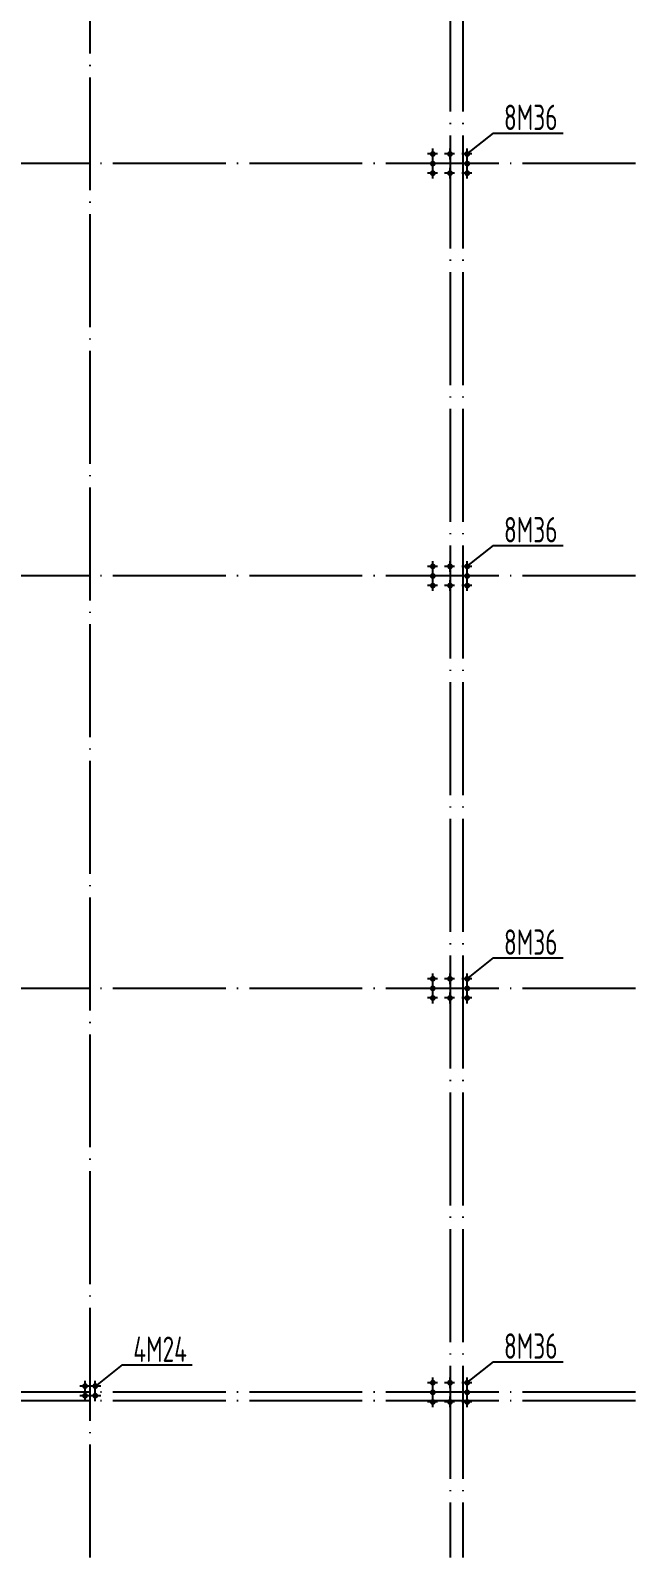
# Model space of a CAD drawing. Extents: x 69728788 to 149766163, y 20718153 to 43663798.
# Drawn here: x 74893390 to 74904108, y 21628206 to 21655234 of the extents above; entities that cross this region are included whole.
import ezdxf

# ---------------------------------------------------------------- set-up
doc = ezdxf.new("R2010")
doc.units = 0
doc.header["$LTSCALE"] = 1000
doc.header["$MEASUREMENT"] = 0
doc.linetypes.add('DOTE', pattern=[2.42, 2, -0.2, 0.02, -0.2])
for name, color, linetype in [('10', 7, 'CONTINUOUS'), ('DOTE', 251, 'DOTE'), ('WALL', 4, 'CONTINUOUS')]:
    doc.layers.add(name, color=color, linetype=linetype)
doc.styles.add('TSSD_Rein', font='atssdeng.shx', dxfattribs={"width": 0.7, "bigfont": 'atssdchn.shx'})

msp = doc.modelspace()

# ---------------------------------------------------------------- linework, layer by layer
at = {"layer": '10'}
for p, q in [((74900516.8, 21653049.2), (74900420.8, 21653049.2)), ((74900516.8, 21653049.2), (74900420.8, 21653049.2)), ((74900516.8, 21653049.2), (74900420.8, 21653049.2)), ((74900516.8, 21653049.2), (74900420.8, 21653049.2)), ((74900599.2, 21653049.2), (74900503.2, 21653049.2)), ((74900599.2, 21653049.2), (74900503.2, 21653049.2)), ((74900599.2, 21653049.2), (74900503.2, 21653049.2)), ((74900599.2, 21653049.2), (74900503.2, 21653049.2)), ((74900516.8, 21652954.1), (74900516.8, 21653144.3)), ((74900516.8, 21652954.1), (74900516.8, 21653144.3)), ((74900516.8, 21652954.1), (74900516.8, 21653144.3)), ((74900516.8, 21652954.1), (74900516.8, 21653144.3)), ((74900821.8, 21653049.2), (74900725.8, 21653049.2)), ((74900821.8, 21653049.2), (74900725.8, 21653049.2)), ((74900821.8, 21653049.2), (74900725.8, 21653049.2)), ((74900821.8, 21653049.2), (74900725.8, 21653049.2)), ((74900904.2, 21653049.2), (74900808.2, 21653049.2)), ((74900904.2, 21653049.2), (74900808.2, 21653049.2)), ((74900904.2, 21653049.2), (74900808.2, 21653049.2)), ((74900904.2, 21653049.2), (74900808.2, 21653049.2)), ((74900821.8, 21652954.1), (74900821.8, 21653144.3)), ((74900821.8, 21652954.1), (74900821.8, 21653144.3)), ((74900821.8, 21652954.1), (74900821.8, 21653144.3)), ((74900821.8, 21652954.1), (74900821.8, 21653144.3)), ((74901126.8, 21653049.2), (74901030.8, 21653049.2)), ((74901126.8, 21653049.2), (74901030.8, 21653049.2)), ((74901126.8, 21653049.2), (74901030.8, 21653049.2)), ((74901126.8, 21653049.2), (74901030.8, 21653049.2)), ((74901209.2, 21653049.2), (74901113.2, 21653049.2)), ((74901209.2, 21653049.2), (74901113.2, 21653049.2)), ((74901209.2, 21653049.2), (74901113.2, 21653049.2)), ((74901209.2, 21653049.2), (74901113.2, 21653049.2)), ((74901126.8, 21652954.1), (74901126.8, 21653144.3)), ((74901126.8, 21652954.1), (74901126.8, 21653144.3)), ((74901126.8, 21652954.1), (74901126.8, 21653144.3)), ((74901126.8, 21652954.1), (74901126.8, 21653144.3)), ((74900516.8, 21652879.2), (74900420.8, 21652879.2)), ((74900516.8, 21652879.2), (74900420.8, 21652879.2)), ((74900516.8, 21652879.2), (74900420.8, 21652879.2)), ((74900516.8, 21652879.2), (74900420.8, 21652879.2)), ((74900599.2, 21652879.2), (74900503.2, 21652879.2)), ((74900599.2, 21652879.2), (74900503.2, 21652879.2)), ((74900599.2, 21652879.2), (74900503.2, 21652879.2)), ((74900599.2, 21652879.2), (74900503.2, 21652879.2)), ((74900516.8, 21652784.1), (74900516.8, 21652974.3)), ((74900516.8, 21652784.1), (74900516.8, 21652974.3)), ((74900516.8, 21652784.1), (74900516.8, 21652974.3)), ((74900516.8, 21652784.1), (74900516.8, 21652974.3)), ((74900516.8, 21652614.1), (74900516.8, 21652804.3)), ((74900516.8, 21652614.1), (74900516.8, 21652804.3)), ((74900516.8, 21652614.1), (74900516.8, 21652804.3)), ((74900516.8, 21652614.1), (74900516.8, 21652804.3)), ((74900821.8, 21652614.1), (74900821.8, 21652804.3)), ((74900821.8, 21652614.1), (74900821.8, 21652804.3)), ((74900821.8, 21652614.1), (74900821.8, 21652804.3)), ((74900821.8, 21652614.1), (74900821.8, 21652804.3)), ((74901126.8, 21652879.2), (74901030.8, 21652879.2)), ((74901126.8, 21652879.2), (74901030.8, 21652879.2)), ((74901126.8, 21652879.2), (74901030.8, 21652879.2)), ((74901126.8, 21652879.2), (74901030.8, 21652879.2)), ((74901209.2, 21652879.2), (74901113.2, 21652879.2)), ((74901209.2, 21652879.2), (74901113.2, 21652879.2)), ((74901209.2, 21652879.2), (74901113.2, 21652879.2)), ((74901209.2, 21652879.2), (74901113.2, 21652879.2)), ((74901126.8, 21652784.1), (74901126.8, 21652974.3)), ((74901126.8, 21652784.1), (74901126.8, 21652974.3)), ((74901126.8, 21652784.1), (74901126.8, 21652974.3)), ((74901126.8, 21652784.1), (74901126.8, 21652974.3)), ((74901126.8, 21652614.1), (74901126.8, 21652804.3)), ((74901126.8, 21652614.1), (74901126.8, 21652804.3)), ((74901126.8, 21652614.1), (74901126.8, 21652804.3)), ((74901126.8, 21652614.1), (74901126.8, 21652804.3)), ((74900516.8, 21652709.2), (74900420.8, 21652709.2)), ((74900516.8, 21652709.2), (74900420.8, 21652709.2)), ((74900516.8, 21652709.2), (74900420.8, 21652709.2)), ((74900516.8, 21652709.2), (74900420.8, 21652709.2)), ((74900599.2, 21652709.2), (74900503.2, 21652709.2)), ((74900599.2, 21652709.2), (74900503.2, 21652709.2)), ((74900599.2, 21652709.2), (74900503.2, 21652709.2)), ((74900599.2, 21652709.2), (74900503.2, 21652709.2)), ((74900821.8, 21652709.2), (74900725.8, 21652709.2)), ((74900821.8, 21652709.2), (74900725.8, 21652709.2)), ((74900821.8, 21652709.2), (74900725.8, 21652709.2)), ((74900821.8, 21652709.2), (74900725.8, 21652709.2)), ((74900904.2, 21652709.2), (74900808.2, 21652709.2)), ((74900904.2, 21652709.2), (74900808.2, 21652709.2)), ((74900904.2, 21652709.2), (74900808.2, 21652709.2)), ((74900904.2, 21652709.2), (74900808.2, 21652709.2)), ((74901126.8, 21652709.2), (74901030.8, 21652709.2)), ((74901126.8, 21652709.2), (74901030.8, 21652709.2)), ((74901126.8, 21652709.2), (74901030.8, 21652709.2)), ((74901126.8, 21652709.2), (74901030.8, 21652709.2)), ((74901209.2, 21652709.2), (74901113.2, 21652709.2)), ((74901209.2, 21652709.2), (74901113.2, 21652709.2)), ((74901209.2, 21652709.2), (74901113.2, 21652709.2)), ((74901209.2, 21652709.2), (74901113.2, 21652709.2)), ((74900516.8, 21645749.2), (74900420.8, 21645749.2)), ((74900516.8, 21645749.2), (74900420.8, 21645749.2)), ((74900516.8, 21645749.2), (74900420.8, 21645749.2)), ((74900516.8, 21645749.2), (74900420.8, 21645749.2)), ((74900599.2, 21645749.2), (74900503.2, 21645749.2)), ((74900599.2, 21645749.2), (74900503.2, 21645749.2)), ((74900599.2, 21645749.2), (74900503.2, 21645749.2)), ((74900599.2, 21645749.2), (74900503.2, 21645749.2)), ((74900516.8, 21645654.1), (74900516.8, 21645844.3)), ((74900516.8, 21645654.1), (74900516.8, 21645844.3)), ((74900516.8, 21645654.1), (74900516.8, 21645844.3)), ((74900516.8, 21645654.1), (74900516.8, 21645844.3)), ((74900821.8, 21645749.2), (74900725.8, 21645749.2)), ((74900821.8, 21645749.2), (74900725.8, 21645749.2)), ((74900821.8, 21645749.2), (74900725.8, 21645749.2)), ((74900821.8, 21645749.2), (74900725.8, 21645749.2)), ((74900904.2, 21645749.2), (74900808.2, 21645749.2)), ((74900904.2, 21645749.2), (74900808.2, 21645749.2)), ((74900904.2, 21645749.2), (74900808.2, 21645749.2)), ((74900904.2, 21645749.2), (74900808.2, 21645749.2)), ((74900821.8, 21645654.1), (74900821.8, 21645844.3)), ((74900821.8, 21645654.1), (74900821.8, 21645844.3)), ((74900821.8, 21645654.1), (74900821.8, 21645844.3)), ((74900821.8, 21645654.1), (74900821.8, 21645844.3)), ((74901126.8, 21645749.2), (74901030.8, 21645749.2)), ((74901126.8, 21645749.2), (74901030.8, 21645749.2)), ((74901126.8, 21645749.2), (74901030.8, 21645749.2)), ((74901126.8, 21645749.2), (74901030.8, 21645749.2)), ((74901209.2, 21645749.2), (74901113.2, 21645749.2)), ((74901209.2, 21645749.2), (74901113.2, 21645749.2)), ((74901209.2, 21645749.2), (74901113.2, 21645749.2)), ((74901209.2, 21645749.2), (74901113.2, 21645749.2)), ((74901126.8, 21645654.1), (74901126.8, 21645844.3)), ((74901126.8, 21645654.1), (74901126.8, 21645844.3)), ((74901126.8, 21645654.1), (74901126.8, 21645844.3)), ((74901126.8, 21645654.1), (74901126.8, 21645844.3)), ((74900516.8, 21645579.2), (74900420.8, 21645579.2)), ((74900516.8, 21645579.2), (74900420.8, 21645579.2)), ((74900516.8, 21645579.2), (74900420.8, 21645579.2)), ((74900516.8, 21645579.2), (74900420.8, 21645579.2)), ((74900599.2, 21645579.2), (74900503.2, 21645579.2)), ((74900599.2, 21645579.2), (74900503.2, 21645579.2)), ((74900599.2, 21645579.2), (74900503.2, 21645579.2)), ((74900599.2, 21645579.2), (74900503.2, 21645579.2)), ((74900516.8, 21645484.1), (74900516.8, 21645674.3)), ((74900516.8, 21645484.1), (74900516.8, 21645674.3)), ((74900516.8, 21645484.1), (74900516.8, 21645674.3)), ((74900516.8, 21645484.1), (74900516.8, 21645674.3)), ((74900516.8, 21645314.1), (74900516.8, 21645504.3)), ((74900516.8, 21645314.1), (74900516.8, 21645504.3)), ((74900516.8, 21645314.1), (74900516.8, 21645504.3)), ((74900516.8, 21645314.1), (74900516.8, 21645504.3)), ((74900821.8, 21645314.1), (74900821.8, 21645504.3)), ((74900821.8, 21645314.1), (74900821.8, 21645504.3)), ((74900821.8, 21645314.1), (74900821.8, 21645504.3)), ((74900821.8, 21645314.1), (74900821.8, 21645504.3)), ((74901126.8, 21645579.2), (74901030.8, 21645579.2)), ((74901126.8, 21645579.2), (74901030.8, 21645579.2)), ((74901126.8, 21645579.2), (74901030.8, 21645579.2)), ((74901126.8, 21645579.2), (74901030.8, 21645579.2)), ((74901209.2, 21645579.2), (74901113.2, 21645579.2)), ((74901209.2, 21645579.2), (74901113.2, 21645579.2)), ((74901209.2, 21645579.2), (74901113.2, 21645579.2)), ((74901209.2, 21645579.2), (74901113.2, 21645579.2)), ((74901126.8, 21645484.1), (74901126.8, 21645674.3)), ((74901126.8, 21645484.1), (74901126.8, 21645674.3)), ((74901126.8, 21645484.1), (74901126.8, 21645674.3)), ((74901126.8, 21645484.1), (74901126.8, 21645674.3)), ((74901126.8, 21645314.1), (74901126.8, 21645504.3)), ((74901126.8, 21645314.1), (74901126.8, 21645504.3)), ((74901126.8, 21645314.1), (74901126.8, 21645504.3)), ((74901126.8, 21645314.1), (74901126.8, 21645504.3)), ((74900516.8, 21645409.2), (74900420.8, 21645409.2)), ((74900516.8, 21645409.2), (74900420.8, 21645409.2)), ((74900516.8, 21645409.2), (74900420.8, 21645409.2)), ((74900516.8, 21645409.2), (74900420.8, 21645409.2)), ((74900599.2, 21645409.2), (74900503.2, 21645409.2)), ((74900599.2, 21645409.2), (74900503.2, 21645409.2)), ((74900599.2, 21645409.2), (74900503.2, 21645409.2)), ((74900599.2, 21645409.2), (74900503.2, 21645409.2)), ((74900821.8, 21645409.2), (74900725.8, 21645409.2)), ((74900821.8, 21645409.2), (74900725.8, 21645409.2)), ((74900821.8, 21645409.2), (74900725.8, 21645409.2)), ((74900821.8, 21645409.2), (74900725.8, 21645409.2)), ((74900904.2, 21645409.2), (74900808.2, 21645409.2)), ((74900904.2, 21645409.2), (74900808.2, 21645409.2)), ((74900904.2, 21645409.2), (74900808.2, 21645409.2)), ((74900904.2, 21645409.2), (74900808.2, 21645409.2)), ((74901126.8, 21645409.2), (74901030.8, 21645409.2)), ((74901126.8, 21645409.2), (74901030.8, 21645409.2)), ((74901126.8, 21645409.2), (74901030.8, 21645409.2)), ((74901126.8, 21645409.2), (74901030.8, 21645409.2)), ((74901209.2, 21645409.2), (74901113.2, 21645409.2)), ((74901209.2, 21645409.2), (74901113.2, 21645409.2)), ((74901209.2, 21645409.2), (74901113.2, 21645409.2)), ((74901209.2, 21645409.2), (74901113.2, 21645409.2)), ((74900516.8, 21638354.1), (74900516.8, 21638544.3)), ((74900516.8, 21638354.1), (74900516.8, 21638544.3)), ((74900516.8, 21638354.1), (74900516.8, 21638544.3)), ((74900516.8, 21638354.1), (74900516.8, 21638544.3)), ((74900821.8, 21638354.1), (74900821.8, 21638544.3)), ((74900821.8, 21638354.1), (74900821.8, 21638544.3)), ((74900821.8, 21638354.1), (74900821.8, 21638544.3)), ((74900821.8, 21638354.1), (74900821.8, 21638544.3)), ((74901126.8, 21638354.1), (74901126.8, 21638544.3)), ((74901126.8, 21638354.1), (74901126.8, 21638544.3)), ((74901126.8, 21638354.1), (74901126.8, 21638544.3)), ((74901126.8, 21638354.1), (74901126.8, 21638544.3)), ((74900516.8, 21638449.2), (74900420.8, 21638449.2)), ((74900516.8, 21638449.2), (74900420.8, 21638449.2)), ((74900516.8, 21638449.2), (74900420.8, 21638449.2)), ((74900516.8, 21638449.2), (74900420.8, 21638449.2)), ((74900516.8, 21638279.2), (74900420.8, 21638279.2)), ((74900516.8, 21638279.2), (74900420.8, 21638279.2)), ((74900516.8, 21638279.2), (74900420.8, 21638279.2)), ((74900516.8, 21638279.2), (74900420.8, 21638279.2)), ((74900599.2, 21638449.2), (74900503.2, 21638449.2)), ((74900599.2, 21638449.2), (74900503.2, 21638449.2)), ((74900599.2, 21638449.2), (74900503.2, 21638449.2)), ((74900599.2, 21638449.2), (74900503.2, 21638449.2)), ((74900599.2, 21638279.2), (74900503.2, 21638279.2)), ((74900599.2, 21638279.2), (74900503.2, 21638279.2)), ((74900599.2, 21638279.2), (74900503.2, 21638279.2)), ((74900599.2, 21638279.2), (74900503.2, 21638279.2)), ((74900516.8, 21638184.1), (74900516.8, 21638374.3)), ((74900516.8, 21638184.1), (74900516.8, 21638374.3)), ((74900516.8, 21638184.1), (74900516.8, 21638374.3)), ((74900516.8, 21638184.1), (74900516.8, 21638374.3)), ((74900516.8, 21638014.1), (74900516.8, 21638204.3)), ((74900516.8, 21638014.1), (74900516.8, 21638204.3)), ((74900516.8, 21638014.1), (74900516.8, 21638204.3)), ((74900516.8, 21638014.1), (74900516.8, 21638204.3)), ((74900821.8, 21638449.2), (74900725.8, 21638449.2)), ((74900821.8, 21638449.2), (74900725.8, 21638449.2)), ((74900821.8, 21638449.2), (74900725.8, 21638449.2)), ((74900821.8, 21638449.2), (74900725.8, 21638449.2)), ((74900904.2, 21638449.2), (74900808.2, 21638449.2)), ((74900904.2, 21638449.2), (74900808.2, 21638449.2)), ((74900904.2, 21638449.2), (74900808.2, 21638449.2)), ((74900904.2, 21638449.2), (74900808.2, 21638449.2)), ((74900821.8, 21638014.1), (74900821.8, 21638204.3)), ((74900821.8, 21638014.1), (74900821.8, 21638204.3)), ((74900821.8, 21638014.1), (74900821.8, 21638204.3)), ((74900821.8, 21638014.1), (74900821.8, 21638204.3)), ((74901126.8, 21638449.2), (74901030.8, 21638449.2)), ((74901126.8, 21638449.2), (74901030.8, 21638449.2)), ((74901126.8, 21638449.2), (74901030.8, 21638449.2)), ((74901126.8, 21638449.2), (74901030.8, 21638449.2)), ((74901126.8, 21638279.2), (74901030.8, 21638279.2)), ((74901126.8, 21638279.2), (74901030.8, 21638279.2)), ((74901126.8, 21638279.2), (74901030.8, 21638279.2)), ((74901126.8, 21638279.2), (74901030.8, 21638279.2)), ((74901209.2, 21638449.2), (74901113.2, 21638449.2)), ((74901209.2, 21638449.2), (74901113.2, 21638449.2)), ((74901209.2, 21638449.2), (74901113.2, 21638449.2)), ((74901209.2, 21638449.2), (74901113.2, 21638449.2)), ((74901209.2, 21638279.2), (74901113.2, 21638279.2)), ((74901209.2, 21638279.2), (74901113.2, 21638279.2)), ((74901209.2, 21638279.2), (74901113.2, 21638279.2)), ((74901209.2, 21638279.2), (74901113.2, 21638279.2)), ((74901126.8, 21638184.1), (74901126.8, 21638374.3)), ((74901126.8, 21638184.1), (74901126.8, 21638374.3)), ((74901126.8, 21638184.1), (74901126.8, 21638374.3)), ((74901126.8, 21638184.1), (74901126.8, 21638374.3)), ((74901126.8, 21638014.1), (74901126.8, 21638204.3)), ((74901126.8, 21638014.1), (74901126.8, 21638204.3)), ((74901126.8, 21638014.1), (74901126.8, 21638204.3)), ((74901126.8, 21638014.1), (74901126.8, 21638204.3)), ((74900516.8, 21638109.2), (74900420.8, 21638109.2)), ((74900516.8, 21638109.2), (74900420.8, 21638109.2)), ((74900516.8, 21638109.2), (74900420.8, 21638109.2)), ((74900516.8, 21638109.2), (74900420.8, 21638109.2)), ((74900599.2, 21638109.2), (74900503.2, 21638109.2)), ((74900599.2, 21638109.2), (74900503.2, 21638109.2)), ((74900599.2, 21638109.2), (74900503.2, 21638109.2)), ((74900599.2, 21638109.2), (74900503.2, 21638109.2)), ((74900821.8, 21638109.2), (74900725.8, 21638109.2)), ((74900821.8, 21638109.2), (74900725.8, 21638109.2)), ((74900821.8, 21638109.2), (74900725.8, 21638109.2)), ((74900821.8, 21638109.2), (74900725.8, 21638109.2)), ((74900904.2, 21638109.2), (74900808.2, 21638109.2)), ((74900904.2, 21638109.2), (74900808.2, 21638109.2)), ((74900904.2, 21638109.2), (74900808.2, 21638109.2)), ((74900904.2, 21638109.2), (74900808.2, 21638109.2)), ((74901126.8, 21638109.2), (74901030.8, 21638109.2)), ((74901126.8, 21638109.2), (74901030.8, 21638109.2)), ((74901126.8, 21638109.2), (74901030.8, 21638109.2)), ((74901126.8, 21638109.2), (74901030.8, 21638109.2)), ((74901209.2, 21638109.2), (74901113.2, 21638109.2)), ((74901209.2, 21638109.2), (74901113.2, 21638109.2)), ((74901209.2, 21638109.2), (74901113.2, 21638109.2)), ((74901209.2, 21638109.2), (74901113.2, 21638109.2)), ((74894356.8, 21631239.2), (74894260.8, 21631239.2)), ((74894356.8, 21631239.2), (74894260.8, 21631239.2)), ((74894356.8, 21631239.2), (74894260.8, 21631239.2)), ((74894356.8, 21631239.2), (74894260.8, 21631239.2)), ((74894356.8, 21631144.1), (74894356.8, 21631334.3)), ((74894356.8, 21631144.1), (74894356.8, 21631334.3)), ((74894356.8, 21631144.1), (74894356.8, 21631334.3)), ((74894356.8, 21631144.1), (74894356.8, 21631334.3)), ((74894452.8, 21631239.2), (74894356.8, 21631239.2)), ((74894356.8, 21630974.1), (74894356.8, 21631164.3)), ((74894356.8, 21630974.1), (74894356.8, 21631164.3)), ((74894356.8, 21630974.1), (74894356.8, 21631164.3)), ((74894356.8, 21630974.1), (74894356.8, 21631164.3)), ((74894536.8, 21631239.2), (74894440.8, 21631239.2)), ((74894536.8, 21631239.2), (74894440.8, 21631239.2)), ((74894536.8, 21631239.2), (74894440.8, 21631239.2)), ((74894536.8, 21631239.2), (74894440.8, 21631239.2)), ((74894536.8, 21631144.1), (74894536.8, 21631334.3)), ((74894536.8, 21631144.1), (74894536.8, 21631334.3)), ((74894536.8, 21631144.1), (74894536.8, 21631334.3)), ((74894536.8, 21631144.1), (74894536.8, 21631334.3)), ((74894632.8, 21631239.2), (74894536.8, 21631239.2)), ((74894536.8, 21630974.1), (74894536.8, 21631164.3)), ((74894536.8, 21630974.1), (74894536.8, 21631164.3)), ((74894536.8, 21630974.1), (74894536.8, 21631164.3)), ((74894536.8, 21630974.1), (74894536.8, 21631164.3)), ((74900516.8, 21631299.2), (74900420.8, 21631299.2)), ((74900516.8, 21631299.2), (74900420.8, 21631299.2)), ((74900516.8, 21631299.2), (74900420.8, 21631299.2)), ((74900516.8, 21631299.2), (74900420.8, 21631299.2)), ((74900599.2, 21631299.2), (74900503.2, 21631299.2)), ((74900599.2, 21631299.2), (74900503.2, 21631299.2)), ((74900599.2, 21631299.2), (74900503.2, 21631299.2)), ((74900599.2, 21631299.2), (74900503.2, 21631299.2)), ((74900516.8, 21631204.1), (74900516.8, 21631394.3)), ((74900516.8, 21631204.1), (74900516.8, 21631394.3)), ((74900516.8, 21631204.1), (74900516.8, 21631394.3)), ((74900516.8, 21631204.1), (74900516.8, 21631394.3)), ((74900516.8, 21631034.1), (74900516.8, 21631224.3)), ((74900516.8, 21631034.1), (74900516.8, 21631224.3)), ((74900516.8, 21631034.1), (74900516.8, 21631224.3)), ((74900516.8, 21631034.1), (74900516.8, 21631224.3)), ((74900821.8, 21631299.2), (74900725.8, 21631299.2)), ((74900821.8, 21631299.2), (74900725.8, 21631299.2)), ((74900821.8, 21631299.2), (74900725.8, 21631299.2)), ((74900821.8, 21631299.2), (74900725.8, 21631299.2)), ((74900904.2, 21631299.2), (74900808.2, 21631299.2)), ((74900904.2, 21631299.2), (74900808.2, 21631299.2)), ((74900904.2, 21631299.2), (74900808.2, 21631299.2)), ((74900904.2, 21631299.2), (74900808.2, 21631299.2)), ((74900821.8, 21631204.1), (74900821.8, 21631394.3)), ((74900821.8, 21631204.1), (74900821.8, 21631394.3)), ((74900821.8, 21631204.1), (74900821.8, 21631394.3)), ((74900821.8, 21631204.1), (74900821.8, 21631394.3)), ((74901126.8, 21631299.2), (74901030.8, 21631299.2)), ((74901126.8, 21631299.2), (74901030.8, 21631299.2)), ((74901126.8, 21631299.2), (74901030.8, 21631299.2)), ((74901126.8, 21631299.2), (74901030.8, 21631299.2)), ((74901209.2, 21631299.2), (74901113.2, 21631299.2)), ((74901209.2, 21631299.2), (74901113.2, 21631299.2)), ((74901209.2, 21631299.2), (74901113.2, 21631299.2)), ((74901209.2, 21631299.2), (74901113.2, 21631299.2)), ((74901126.8, 21631204.1), (74901126.8, 21631394.3)), ((74901126.8, 21631204.1), (74901126.8, 21631394.3)), ((74901126.8, 21631204.1), (74901126.8, 21631394.3)), ((74901126.8, 21631204.1), (74901126.8, 21631394.3)), ((74901126.8, 21631034.1), (74901126.8, 21631224.3)), ((74901126.8, 21631034.1), (74901126.8, 21631224.3)), ((74901126.8, 21631034.1), (74901126.8, 21631224.3)), ((74901126.8, 21631034.1), (74901126.8, 21631224.3)), ((74894356.8, 21631069.2), (74894260.8, 21631069.2)), ((74894356.8, 21631069.2), (74894260.8, 21631069.2)), ((74894356.8, 21631069.2), (74894260.8, 21631069.2)), ((74894356.8, 21631069.2), (74894260.8, 21631069.2)), ((74894452.8, 21631069.2), (74894356.8, 21631069.2)), ((74894536.8, 21631069.2), (74894440.8, 21631069.2)), ((74894536.8, 21631069.2), (74894440.8, 21631069.2)), ((74894536.8, 21631069.2), (74894440.8, 21631069.2)), ((74894536.8, 21631069.2), (74894440.8, 21631069.2)), ((74894632.8, 21631069.2), (74894536.8, 21631069.2)), ((74900516.8, 21631129.2), (74900420.8, 21631129.2)), ((74900516.8, 21631129.2), (74900420.8, 21631129.2)), ((74900516.8, 21631129.2), (74900420.8, 21631129.2)), ((74900516.8, 21631129.2), (74900420.8, 21631129.2)), ((74900516.8, 21630959.2), (74900420.8, 21630959.2)), ((74900516.8, 21630959.2), (74900420.8, 21630959.2)), ((74900516.8, 21630959.2), (74900420.8, 21630959.2)), ((74900516.8, 21630959.2), (74900420.8, 21630959.2)), ((74900599.2, 21631129.2), (74900503.2, 21631129.2)), ((74900599.2, 21631129.2), (74900503.2, 21631129.2)), ((74900599.2, 21631129.2), (74900503.2, 21631129.2)), ((74900599.2, 21631129.2), (74900503.2, 21631129.2)), ((74900599.2, 21630959.2), (74900503.2, 21630959.2)), ((74900599.2, 21630959.2), (74900503.2, 21630959.2)), ((74900599.2, 21630959.2), (74900503.2, 21630959.2)), ((74900599.2, 21630959.2), (74900503.2, 21630959.2)), ((74900516.8, 21630864.1), (74900516.8, 21631054.3)), ((74900516.8, 21630864.1), (74900516.8, 21631054.3)), ((74900516.8, 21630864.1), (74900516.8, 21631054.3)), ((74900516.8, 21630864.1), (74900516.8, 21631054.3)), ((74900821.8, 21630959.2), (74900725.8, 21630959.2)), ((74900821.8, 21630959.2), (74900725.8, 21630959.2)), ((74900821.8, 21630959.2), (74900725.8, 21630959.2)), ((74900821.8, 21630959.2), (74900725.8, 21630959.2)), ((74900904.2, 21630959.2), (74900808.2, 21630959.2)), ((74900904.2, 21630959.2), (74900808.2, 21630959.2)), ((74900904.2, 21630959.2), (74900808.2, 21630959.2)), ((74900904.2, 21630959.2), (74900808.2, 21630959.2)), ((74900821.8, 21630864.1), (74900821.8, 21631054.3)), ((74900821.8, 21630864.1), (74900821.8, 21631054.3)), ((74900821.8, 21630864.1), (74900821.8, 21631054.3)), ((74900821.8, 21630864.1), (74900821.8, 21631054.3)), ((74901126.8, 21631129.2), (74901030.8, 21631129.2)), ((74901126.8, 21631129.2), (74901030.8, 21631129.2)), ((74901126.8, 21631129.2), (74901030.8, 21631129.2)), ((74901126.8, 21631129.2), (74901030.8, 21631129.2)), ((74901126.8, 21630959.2), (74901030.8, 21630959.2)), ((74901126.8, 21630959.2), (74901030.8, 21630959.2)), ((74901126.8, 21630959.2), (74901030.8, 21630959.2)), ((74901126.8, 21630959.2), (74901030.8, 21630959.2)), ((74901209.2, 21631129.2), (74901113.2, 21631129.2)), ((74901209.2, 21631129.2), (74901113.2, 21631129.2)), ((74901209.2, 21631129.2), (74901113.2, 21631129.2)), ((74901209.2, 21631129.2), (74901113.2, 21631129.2)), ((74901209.2, 21630959.2), (74901113.2, 21630959.2)), ((74901209.2, 21630959.2), (74901113.2, 21630959.2)), ((74901209.2, 21630959.2), (74901113.2, 21630959.2)), ((74901209.2, 21630959.2), (74901113.2, 21630959.2)), ((74901126.8, 21630864.1), (74901126.8, 21631054.3)), ((74901126.8, 21630864.1), (74901126.8, 21631054.3)), ((74901126.8, 21630864.1), (74901126.8, 21631054.3)), ((74901126.8, 21630864.1), (74901126.8, 21631054.3))]:
    msp.add_line(p, q, dxfattribs=at)
at = {"layer": '10', "const_width": 51.2}
for points in [[(74900516.8, 21653074.8, 1), (74900516.8, 21653023.6, 1), (74900516.8, 21653074.8)], [(74900516.8, 21653074.8, 1), (74900516.8, 21653023.6, 1), (74900516.8, 21653074.8)], [(74900516.8, 21653074.8, 1), (74900516.8, 21653023.6, 1), (74900516.8, 21653074.8)], [(74900516.8, 21653074.8, 1), (74900516.8, 21653023.6, 1), (74900516.8, 21653074.8)], [(74900821.8, 21653074.8, 1), (74900821.8, 21653023.6, 1), (74900821.8, 21653074.8)], [(74900821.8, 21653074.8, 1), (74900821.8, 21653023.6, 1), (74900821.8, 21653074.8)], [(74900821.8, 21653074.8, 1), (74900821.8, 21653023.6, 1), (74900821.8, 21653074.8)], [(74900821.8, 21653074.8, 1), (74900821.8, 21653023.6, 1), (74900821.8, 21653074.8)], [(74901126.8, 21653074.8, 1), (74901126.8, 21653023.6, 1), (74901126.8, 21653074.8)], [(74901126.8, 21653074.8, 1), (74901126.8, 21653023.6, 1), (74901126.8, 21653074.8)], [(74901126.8, 21653074.8, 1), (74901126.8, 21653023.6, 1), (74901126.8, 21653074.8)], [(74901126.8, 21653074.8, 1), (74901126.8, 21653023.6, 1), (74901126.8, 21653074.8)], [(74900516.8, 21652904.8, 1), (74900516.8, 21652853.6, 1), (74900516.8, 21652904.8)], [(74900516.8, 21652904.8, 1), (74900516.8, 21652853.6, 1), (74900516.8, 21652904.8)], [(74900516.8, 21652904.8, 1), (74900516.8, 21652853.6, 1), (74900516.8, 21652904.8)], [(74900516.8, 21652904.8, 1), (74900516.8, 21652853.6, 1), (74900516.8, 21652904.8)], [(74901126.8, 21652904.8, 1), (74901126.8, 21652853.6, 1), (74901126.8, 21652904.8)], [(74901126.8, 21652904.8, 1), (74901126.8, 21652853.6, 1), (74901126.8, 21652904.8)], [(74901126.8, 21652904.8, 1), (74901126.8, 21652853.6, 1), (74901126.8, 21652904.8)], [(74901126.8, 21652904.8, 1), (74901126.8, 21652853.6, 1), (74901126.8, 21652904.8)], [(74900516.8, 21652734.8, 1), (74900516.8, 21652683.6, 1), (74900516.8, 21652734.8)], [(74900516.8, 21652734.8, 1), (74900516.8, 21652683.6, 1), (74900516.8, 21652734.8)], [(74900516.8, 21652734.8, 1), (74900516.8, 21652683.6, 1), (74900516.8, 21652734.8)], [(74900516.8, 21652734.8, 1), (74900516.8, 21652683.6, 1), (74900516.8, 21652734.8)], [(74900821.8, 21652734.8, 1), (74900821.8, 21652683.6, 1), (74900821.8, 21652734.8)], [(74900821.8, 21652734.8, 1), (74900821.8, 21652683.6, 1), (74900821.8, 21652734.8)], [(74900821.8, 21652734.8, 1), (74900821.8, 21652683.6, 1), (74900821.8, 21652734.8)], [(74900821.8, 21652734.8, 1), (74900821.8, 21652683.6, 1), (74900821.8, 21652734.8)], [(74901126.8, 21652734.8, 1), (74901126.8, 21652683.6, 1), (74901126.8, 21652734.8)], [(74901126.8, 21652734.8, 1), (74901126.8, 21652683.6, 1), (74901126.8, 21652734.8)], [(74901126.8, 21652734.8, 1), (74901126.8, 21652683.6, 1), (74901126.8, 21652734.8)], [(74901126.8, 21652734.8, 1), (74901126.8, 21652683.6, 1), (74901126.8, 21652734.8)], [(74900516.8, 21645774.8, 1), (74900516.8, 21645723.6, 1), (74900516.8, 21645774.8)], [(74900516.8, 21645774.8, 1), (74900516.8, 21645723.6, 1), (74900516.8, 21645774.8)], [(74900516.8, 21645774.8, 1), (74900516.8, 21645723.6, 1), (74900516.8, 21645774.8)], [(74900516.8, 21645774.8, 1), (74900516.8, 21645723.6, 1), (74900516.8, 21645774.8)], [(74900821.8, 21645774.8, 1), (74900821.8, 21645723.6, 1), (74900821.8, 21645774.8)], [(74900821.8, 21645774.8, 1), (74900821.8, 21645723.6, 1), (74900821.8, 21645774.8)], [(74900821.8, 21645774.8, 1), (74900821.8, 21645723.6, 1), (74900821.8, 21645774.8)], [(74900821.8, 21645774.8, 1), (74900821.8, 21645723.6, 1), (74900821.8, 21645774.8)], [(74901126.8, 21645774.8, 1), (74901126.8, 21645723.6, 1), (74901126.8, 21645774.8)], [(74901126.8, 21645774.8, 1), (74901126.8, 21645723.6, 1), (74901126.8, 21645774.8)], [(74901126.8, 21645774.8, 1), (74901126.8, 21645723.6, 1), (74901126.8, 21645774.8)], [(74901126.8, 21645774.8, 1), (74901126.8, 21645723.6, 1), (74901126.8, 21645774.8)], [(74900516.8, 21645604.8, 1), (74900516.8, 21645553.6, 1), (74900516.8, 21645604.8)], [(74900516.8, 21645604.8, 1), (74900516.8, 21645553.6, 1), (74900516.8, 21645604.8)], [(74900516.8, 21645604.8, 1), (74900516.8, 21645553.6, 1), (74900516.8, 21645604.8)], [(74900516.8, 21645604.8, 1), (74900516.8, 21645553.6, 1), (74900516.8, 21645604.8)], [(74901126.8, 21645604.8, 1), (74901126.8, 21645553.6, 1), (74901126.8, 21645604.8)], [(74901126.8, 21645604.8, 1), (74901126.8, 21645553.6, 1), (74901126.8, 21645604.8)], [(74901126.8, 21645604.8, 1), (74901126.8, 21645553.6, 1), (74901126.8, 21645604.8)], [(74901126.8, 21645604.8, 1), (74901126.8, 21645553.6, 1), (74901126.8, 21645604.8)], [(74900516.8, 21645434.8, 1), (74900516.8, 21645383.6, 1), (74900516.8, 21645434.8)], [(74900516.8, 21645434.8, 1), (74900516.8, 21645383.6, 1), (74900516.8, 21645434.8)], [(74900516.8, 21645434.8, 1), (74900516.8, 21645383.6, 1), (74900516.8, 21645434.8)], [(74900516.8, 21645434.8, 1), (74900516.8, 21645383.6, 1), (74900516.8, 21645434.8)], [(74900821.8, 21645434.8, 1), (74900821.8, 21645383.6, 1), (74900821.8, 21645434.8)], [(74900821.8, 21645434.8, 1), (74900821.8, 21645383.6, 1), (74900821.8, 21645434.8)], [(74900821.8, 21645434.8, 1), (74900821.8, 21645383.6, 1), (74900821.8, 21645434.8)], [(74900821.8, 21645434.8, 1), (74900821.8, 21645383.6, 1), (74900821.8, 21645434.8)], [(74901126.8, 21645434.8, 1), (74901126.8, 21645383.6, 1), (74901126.8, 21645434.8)], [(74901126.8, 21645434.8, 1), (74901126.8, 21645383.6, 1), (74901126.8, 21645434.8)], [(74901126.8, 21645434.8, 1), (74901126.8, 21645383.6, 1), (74901126.8, 21645434.8)], [(74901126.8, 21645434.8, 1), (74901126.8, 21645383.6, 1), (74901126.8, 21645434.8)], [(74900516.8, 21638474.8, 1), (74900516.8, 21638423.6, 1), (74900516.8, 21638474.8)], [(74900516.8, 21638474.8, 1), (74900516.8, 21638423.6, 1), (74900516.8, 21638474.8)], [(74900516.8, 21638474.8, 1), (74900516.8, 21638423.6, 1), (74900516.8, 21638474.8)], [(74900516.8, 21638474.8, 1), (74900516.8, 21638423.6, 1), (74900516.8, 21638474.8)], [(74900821.8, 21638474.8, 1), (74900821.8, 21638423.6, 1), (74900821.8, 21638474.8)], [(74900821.8, 21638474.8, 1), (74900821.8, 21638423.6, 1), (74900821.8, 21638474.8)], [(74900821.8, 21638474.8, 1), (74900821.8, 21638423.6, 1), (74900821.8, 21638474.8)], [(74900821.8, 21638474.8, 1), (74900821.8, 21638423.6, 1), (74900821.8, 21638474.8)], [(74901126.8, 21638474.8, 1), (74901126.8, 21638423.6, 1), (74901126.8, 21638474.8)], [(74901126.8, 21638474.8, 1), (74901126.8, 21638423.6, 1), (74901126.8, 21638474.8)], [(74901126.8, 21638474.8, 1), (74901126.8, 21638423.6, 1), (74901126.8, 21638474.8)], [(74901126.8, 21638474.8, 1), (74901126.8, 21638423.6, 1), (74901126.8, 21638474.8)], [(74900516.8, 21638304.8, 1), (74900516.8, 21638253.6, 1), (74900516.8, 21638304.8)], [(74900516.8, 21638304.8, 1), (74900516.8, 21638253.6, 1), (74900516.8, 21638304.8)], [(74900516.8, 21638304.8, 1), (74900516.8, 21638253.6, 1), (74900516.8, 21638304.8)], [(74900516.8, 21638304.8, 1), (74900516.8, 21638253.6, 1), (74900516.8, 21638304.8)], [(74901126.8, 21638304.8, 1), (74901126.8, 21638253.6, 1), (74901126.8, 21638304.8)], [(74901126.8, 21638304.8, 1), (74901126.8, 21638253.6, 1), (74901126.8, 21638304.8)], [(74901126.8, 21638304.8, 1), (74901126.8, 21638253.6, 1), (74901126.8, 21638304.8)], [(74901126.8, 21638304.8, 1), (74901126.8, 21638253.6, 1), (74901126.8, 21638304.8)], [(74900516.8, 21638134.8, 1), (74900516.8, 21638083.6, 1), (74900516.8, 21638134.8)], [(74900516.8, 21638134.8, 1), (74900516.8, 21638083.6, 1), (74900516.8, 21638134.8)], [(74900516.8, 21638134.8, 1), (74900516.8, 21638083.6, 1), (74900516.8, 21638134.8)], [(74900516.8, 21638134.8, 1), (74900516.8, 21638083.6, 1), (74900516.8, 21638134.8)], [(74900821.8, 21638134.8, 1), (74900821.8, 21638083.6, 1), (74900821.8, 21638134.8)], [(74900821.8, 21638134.8, 1), (74900821.8, 21638083.6, 1), (74900821.8, 21638134.8)], [(74900821.8, 21638134.8, 1), (74900821.8, 21638083.6, 1), (74900821.8, 21638134.8)], [(74900821.8, 21638134.8, 1), (74900821.8, 21638083.6, 1), (74900821.8, 21638134.8)], [(74901126.8, 21638134.8, 1), (74901126.8, 21638083.6, 1), (74901126.8, 21638134.8)], [(74901126.8, 21638134.8, 1), (74901126.8, 21638083.6, 1), (74901126.8, 21638134.8)], [(74901126.8, 21638134.8, 1), (74901126.8, 21638083.6, 1), (74901126.8, 21638134.8)], [(74901126.8, 21638134.8, 1), (74901126.8, 21638083.6, 1), (74901126.8, 21638134.8)], [(74894356.8, 21631264.8, 1), (74894356.8, 21631213.6, 1), (74894356.8, 21631264.8)], [(74894356.8, 21631264.8, 1), (74894356.8, 21631213.6, 1), (74894356.8, 21631264.8)], [(74894356.8, 21631264.8, 1), (74894356.8, 21631213.6, 1), (74894356.8, 21631264.8)], [(74894356.8, 21631264.8, 1), (74894356.8, 21631213.6, 1), (74894356.8, 21631264.8)], [(74894536.8, 21631264.8, 1), (74894536.8, 21631213.6, 1), (74894536.8, 21631264.8)], [(74894536.8, 21631264.8, 1), (74894536.8, 21631213.6, 1), (74894536.8, 21631264.8)], [(74894536.8, 21631264.8, 1), (74894536.8, 21631213.6, 1), (74894536.8, 21631264.8)], [(74894536.8, 21631264.8, 1), (74894536.8, 21631213.6, 1), (74894536.8, 21631264.8)], [(74900516.8, 21631324.8, 1), (74900516.8, 21631273.6, 1), (74900516.8, 21631324.8)], [(74900516.8, 21631324.8, 1), (74900516.8, 21631273.6, 1), (74900516.8, 21631324.8)], [(74900516.8, 21631324.8, 1), (74900516.8, 21631273.6, 1), (74900516.8, 21631324.8)], [(74900516.8, 21631324.8, 1), (74900516.8, 21631273.6, 1), (74900516.8, 21631324.8)], [(74900516.8, 21631154.8, 1), (74900516.8, 21631103.6, 1), (74900516.8, 21631154.8)], [(74900516.8, 21631154.8, 1), (74900516.8, 21631103.6, 1), (74900516.8, 21631154.8)], [(74900516.8, 21631154.8, 1), (74900516.8, 21631103.6, 1), (74900516.8, 21631154.8)], [(74900516.8, 21631154.8, 1), (74900516.8, 21631103.6, 1), (74900516.8, 21631154.8)], [(74900821.8, 21631324.8, 1), (74900821.8, 21631273.6, 1), (74900821.8, 21631324.8)], [(74900821.8, 21631324.8, 1), (74900821.8, 21631273.6, 1), (74900821.8, 21631324.8)], [(74900821.8, 21631324.8, 1), (74900821.8, 21631273.6, 1), (74900821.8, 21631324.8)], [(74900821.8, 21631324.8, 1), (74900821.8, 21631273.6, 1), (74900821.8, 21631324.8)], [(74901126.8, 21631324.8, 1), (74901126.8, 21631273.6, 1), (74901126.8, 21631324.8)], [(74901126.8, 21631324.8, 1), (74901126.8, 21631273.6, 1), (74901126.8, 21631324.8)], [(74901126.8, 21631324.8, 1), (74901126.8, 21631273.6, 1), (74901126.8, 21631324.8)], [(74901126.8, 21631324.8, 1), (74901126.8, 21631273.6, 1), (74901126.8, 21631324.8)], [(74901126.8, 21631154.8, 1), (74901126.8, 21631103.6, 1), (74901126.8, 21631154.8)], [(74901126.8, 21631154.8, 1), (74901126.8, 21631103.6, 1), (74901126.8, 21631154.8)], [(74901126.8, 21631154.8, 1), (74901126.8, 21631103.6, 1), (74901126.8, 21631154.8)], [(74901126.8, 21631154.8, 1), (74901126.8, 21631103.6, 1), (74901126.8, 21631154.8)], [(74894356.8, 21631094.8, 1), (74894356.8, 21631043.6, 1), (74894356.8, 21631094.8)], [(74894356.8, 21631094.8, 1), (74894356.8, 21631043.6, 1), (74894356.8, 21631094.8)], [(74894356.8, 21631094.8, 1), (74894356.8, 21631043.6, 1), (74894356.8, 21631094.8)], [(74894356.8, 21631094.8, 1), (74894356.8, 21631043.6, 1), (74894356.8, 21631094.8)], [(74894536.8, 21631094.8, 1), (74894536.8, 21631043.6, 1), (74894536.8, 21631094.8)], [(74894536.8, 21631094.8, 1), (74894536.8, 21631043.6, 1), (74894536.8, 21631094.8)], [(74894536.8, 21631094.8, 1), (74894536.8, 21631043.6, 1), (74894536.8, 21631094.8)], [(74894536.8, 21631094.8, 1), (74894536.8, 21631043.6, 1), (74894536.8, 21631094.8)], [(74900516.8, 21630984.8, 1), (74900516.8, 21630933.6, 1), (74900516.8, 21630984.8)], [(74900516.8, 21630984.8, 1), (74900516.8, 21630933.6, 1), (74900516.8, 21630984.8)], [(74900516.8, 21630984.8, 1), (74900516.8, 21630933.6, 1), (74900516.8, 21630984.8)], [(74900516.8, 21630984.8, 1), (74900516.8, 21630933.6, 1), (74900516.8, 21630984.8)], [(74900821.8, 21630984.8, 1), (74900821.8, 21630933.6, 1), (74900821.8, 21630984.8)], [(74900821.8, 21630984.8, 1), (74900821.8, 21630933.6, 1), (74900821.8, 21630984.8)], [(74900821.8, 21630984.8, 1), (74900821.8, 21630933.6, 1), (74900821.8, 21630984.8)], [(74900821.8, 21630984.8, 1), (74900821.8, 21630933.6, 1), (74900821.8, 21630984.8)], [(74901126.8, 21630984.8, 1), (74901126.8, 21630933.6, 1), (74901126.8, 21630984.8)], [(74901126.8, 21630984.8, 1), (74901126.8, 21630933.6, 1), (74901126.8, 21630984.8)], [(74901126.8, 21630984.8, 1), (74901126.8, 21630933.6, 1), (74901126.8, 21630984.8)], [(74901126.8, 21630984.8, 1), (74901126.8, 21630933.6, 1), (74901126.8, 21630984.8)]]:
    msp.add_lwpolyline(points, format="xyb", close=True, dxfattribs=at)
at = {"layer": 'DOTE', "color": 25, "linetype": 'DOTE'}
for p, q in [((74894446.8, 21628205.9), (74894446.8, 21660638.7)), ((74900821.8, 21660638.7), (74900821.8, 21628205.9)), ((74901046.8, 21660638.7), (74901046.8, 21628205.9)), ((74904107.6, 21652879.2), (74858297.1, 21652879.2)), ((74904107.6, 21645579.2), (74858297.1, 21645579.2)), ((74904107.6, 21638279.2), (74858297.1, 21638279.2)), ((74904107.6, 21631129.2), (74858297.1, 21631129.2)), ((74904107.6, 21630979.2), (74858297.1, 21630979.2))]:
    msp.add_line(p, q, dxfattribs=at)
at = {"layer": 'WALL'}
for points in [[(74901121.5, 21653045), (74901594.6, 21653420.1), (74902826.9, 21653420.1)], [(74901121.5, 21645745), (74901594.6, 21646120.1), (74902826.9, 21646120.1)], [(74901121.5, 21638445), (74901594.6, 21638820.1), (74902826.9, 21638820.1)], [(74894549, 21631239.2), (74895022.1, 21631614.3), (74896254.4, 21631614.3)], [(74901121.5, 21631295), (74901594.6, 21631670.1), (74902826.9, 21631670.1)]]:
    msp.add_lwpolyline(points, dxfattribs=at)

# ---------------------------------------------------------------- texts
at = {"layer": 'WALL', "style": 'TSSD_Rein', "width": 0.7}
for s, p in [('8M36', (74901777.6, 21653472.7)), ('8M36', (74901777.6, 21646172.7)), ('8M36', (74901777.6, 21638872.7)), ('4M24', (74895210.6, 21631666.8)), ('8M36', (74901777.6, 21631722.7))]:
    msp.add_text(s, height=450, dxfattribs=at).set_placement(p)

doc.saveas('drawing.dxf')
